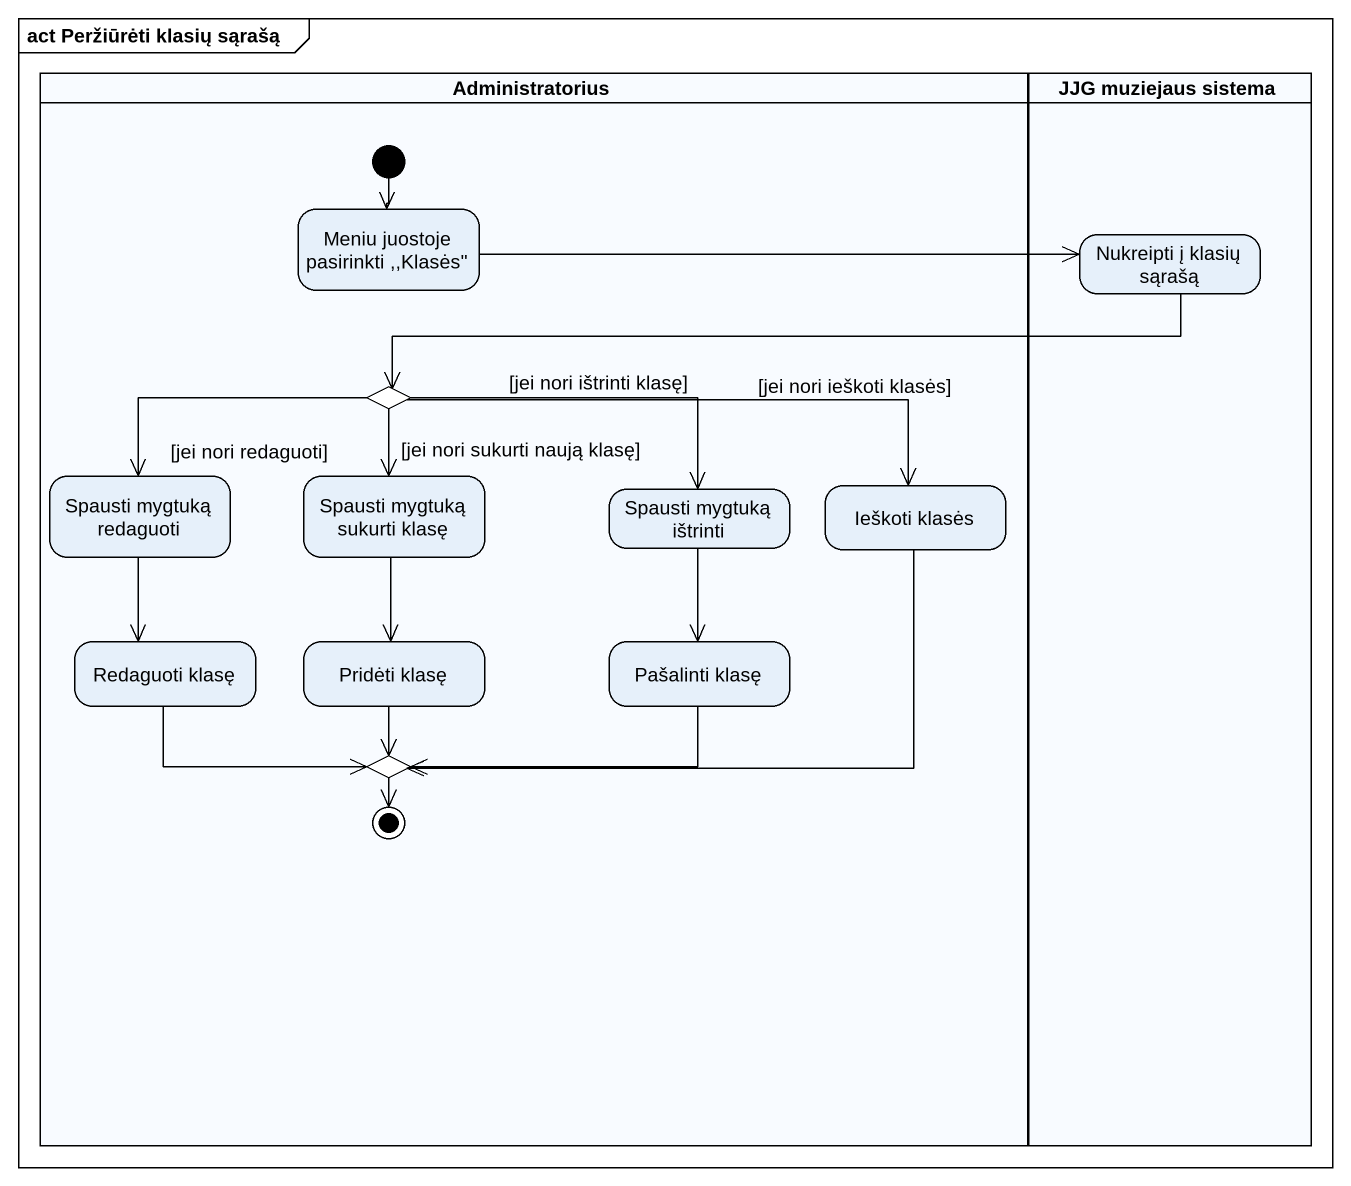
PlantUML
@startuml
mainframe act Peržiūrėti klasių sąrašą
hide empty description
state Administratorius <<partition>> {
  state "Meniu juostoje pasirinkti ,,Klasės''" as Meniu_juostoje_pasirinkti
  state choice1 <<choice>>
  state "Spausti mygtuką redaguoti" as Spausti_mygtuką_redaguoti
  state "Spausti mygtuką sukurti klasę" as Spausti_mygtuką_sukurti
  state "Spausti mygtuką ištrinti" as Spausti_mygtuką_ištrinti
  state "Ieškoti klasės" as Ieškoti_klasės
  state "Redaguoti klasę" as Redaguoti_klasę
  state "Pridėti klasę" as Pridėti_klasę
  state "Pašalinti klasę" as Pašalinti_klasę
  state choice2 <<choice>>
  [*] --> Meniu_juostoje_pasirinkti
  choice2 --> [*]
}
state "JJG muziejaus sistema" as JJG_muziejaus_sistema <<partition>> {
  state "Nukreipti į klasių sąrašą" as Nukreipti_į_klasių_sąrašą
}
Meniu_juostoje_pasirinkti -right-> Nukreipti_į_klasių_sąrašą
Nukreipti_į_klasių_sąrašą -left-> choice1
choice1 -left-> Spausti_mygtuką_redaguoti : [jei nori redaguoti]
choice1 --> Spausti_mygtuką_sukurti : [jei nori sukurti naują klasę]
choice1 -right-> Spausti_mygtuką_ištrinti : [jei nori ištrinti klasę]
choice1 -right-> Ieškoti_klasės : [jei nori ieškoti klasės]
Spausti_mygtuką_redaguoti --> Redaguoti_klasę
Spausti_mygtuką_sukurti --> Pridėti_klasę
Spausti_mygtuką_ištrinti --> Pašalinti_klasę
Ieškoti_klasės -left-> choice2
Redaguoti_klasę -right-> choice2
Pridėti_klasę --> choice2
Pašalinti_klasę -left-> choice2
@enduml
